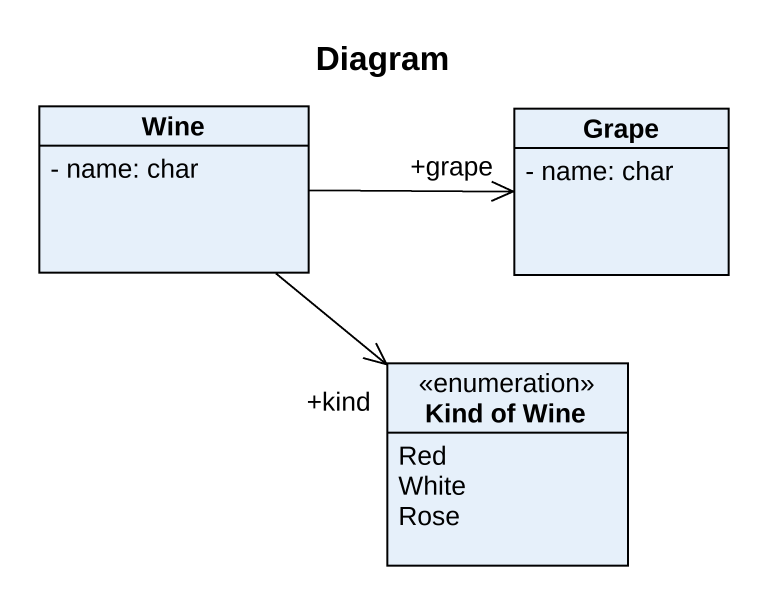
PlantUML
@startuml
title Diagram
hide circle
hide empty members
skinparam classAttributeIconSize 0
class Wine {
  - name: char
}
class Grape {
  - name: char
}
enum "Kind of Wine" as Kind_of_Wine {
  Red
  White
  Rose
}
Wine -right-> "+grape" Grape
Wine --> "+kind" Kind_of_Wine
@enduml
